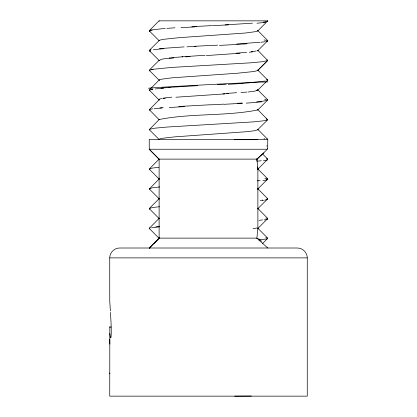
<?xml version="1.0" encoding="UTF-8"?>
<svg xmlns="http://www.w3.org/2000/svg" width="417" height="417" viewBox="0 0 417 417"><rect width="100%" height="100%" fill="white"/><g stroke="black" fill="none" stroke-linecap="round" stroke-linejoin="round"><path stroke-width="0.63" d="M149.244 248.006L159.117 238.128L159.117 159.117L149.244 149.244L149.244 139.367L267.756 139.367L267.73 148.348M267.756 248.006L256.893 238.128L257.878 228.584L257.883 168.677M256.606 101.868L264.185 100.997L267.589 100.132L257.769 109.963C225.477 116.369 191.486 113.106 159.205 119.512L159.174 119.799L149.312 109.681L159.435 99.543M159.456 199.086L149.328 188.958L159.56 178.539M257.769 109.963L257.461 109.384M110.369 310.905L109.749 301.126L109.739 257.883C109.723 252.54 114.274 247.995 119.611 248.006L297.389 248.006C302.726 247.995 307.272 252.54 307.261 257.883L307.261 396.15L109.739 396.15L109.822 327.017M267.693 148.572L267.667 148.671M267.615 148.895L267.625 148.853A8.809 1.069 77.2 0 1 267.313 148.426M257.821 109.671L267.683 119.804L257.518 129.927L254.016 130.797L247.114 131.663L174.572 136.875L162.182 138.319L159.815 138.897L159.138 139.476L149.265 129.645L159.205 119.512M257.247 169.573L257.868 168.994L257.534 168.703M159.169 238.107L159.117 238.237A48.085 3.055 0.1 0 0 159.158 238.31M159.143 198.794L159.252 198.508L149.437 208.344L152.997 207.478L159.518 206.728M149.302 50.363L159.497 40.24L162.932 39.37L179.696 37.634L245.535 33.006L256.163 31.562L257.706 30.983L257.602 30.405L267.74 40.527M257.769 169.281L267.74 159.158L262.788 154.154M257.821 50.363L267.709 60.491L257.529 70.609L254.203 71.479L237.617 73.215L171.721 77.843L160.931 79.287L159.341 79.866L159.372 80.445L149.255 70.327M173.785 57.885C170.183 58.974 161.374 57.822 159.304 60.642L149.317 50.655M149.51 149.031L149.536 149.609L159.273 159.445L159.138 159.153M154.186 243.194L159.31 237.971L149.338 248.277M149.255 30.686L159.039 20.85L267.756 20.85M159.19 60.199L149.39 70.04M149.25 90.004L159.341 79.866M267.756 80.168L257.706 90.286L254.688 91.151L248.209 92.021M257.742 228.594L267.526 218.763M257.706 30.983L267.511 21.142M159.242 218.263L149.25 228.313A58.479 3.086 -0.3 0 1 150.151 227.88M257.815 50.655L267.646 40.814M257.445 189.245L257.774 188.666L267.73 198.8L257.602 208.922L257.716 208.344L267.49 218.185M262.272 243.799L267.641 238.435M257.815 188.958L267.672 179.122M257.529 70.609L267.709 60.491L262.976 61.648L251.003 62.805L171.606 67.434L151.157 69.462M158.986 159.284L149.26 168.994L151.934 168.129L158.856 167.259M267.38 139.773L267.589 139.195L257.779 129.348L257.862 129.64M267.344 199.086L267.73 198.8M149.312 109.681L149.734 109.39M267.683 119.804L264.748 120.675L254.245 121.832L167.123 127.039L154.671 128.196L149.359 129.353M149.312 247.985L149.792 247.698M149.369 188.672L152.419 187.801L159.763 186.936M266.875 159.737L267.563 159.445M150.417 30.107L165.21 28.372M265.952 239.019L258.67 239.999M265.4 81.034L248.245 82.769M155.833 226.864L159.81 226.457M257.232 180.858L260.125 180.566M259.827 42.263L236.71 43.999M159.424 48.627L184.142 46.892M175.896 97.229L224.82 93.903M240.02 53.256L206.347 55.57M252.483 23.164L225.123 24.9M168.708 87.398L197.627 85.662M178.81 106.497L210.111 104.761M195.479 26.49L211.727 25.625M194.426 46.313L210.642 45.443M234.63 139.367L257.883 139.367M149.244 149.244L267.433 149.244L256.888 159.117L257.878 168.656M159.148 159.117L256.955 159.117M159.117 238.128L256.893 238.128M256.893 238.446L257.211 238.446M109.739 257.883L307.261 257.883M109.895 327.017L110.26 327.017M111.089 327.017L109.749 327.017M251.347 396.051L234.63 396.15M266.135 118.939L267.657 119.517M266.599 158.58L267.74 159.158M266.932 138.903L267.589 139.195M266.979 198.221L267.605 198.508M267.089 59.912L267.657 60.199M149.38 109.968L149.938 110.26M149.328 188.958L149.781 189.25M149.265 129.645L149.687 129.932M267.709 178.83L257.868 168.994M267.552 79.876L257.722 70.03L257.831 70.322M257.628 89.707L267.74 99.84M257.586 228.016L267.724 238.149M149.38 169.286L159.221 179.117L159.179 178.83M149.416 30.978L159.247 40.819L159.169 40.527M149.458 90.291L159.252 100.122L159.132 99.835M149.25 208.636L159.31 218.763M149.416 228.599L159.205 238.43M159.117 20.855L159.336 21.147M109.859 344.129L109.739 339.235M256.961 161.217L256.908 159.117A2.622 0.448 21.5 0 0 256.924 158.903M261.621 241.349A17.196 0.928 43.2 0 1 258.629 238.566M110.317 312.416A15.752 1.032 87.2 0 1 111.23 333.808A15.752 1.032 87.2 0 1 109.801 333.464M266.927 145.669A9.111 0.943 86.6 0 1 266.911 146.252M261.647 155.035A13.751 0.396 -42.2 0 1 264.034 152.903M257.357 159.018A18.504 2.132 -44.4 0 1 262.225 154.254M257.69 167.019A9.768 1.652 89.5 0 1 257.529 167.629M256.997 158.924A2.622 0.297 19.6 0 1 256.684 159.023M109.89 373.7A15.752 1.032 87.2 0 1 109.801 372.97M267.495 20.85A59.866 3.169 -0.1 0 1 266.76 21.726M265.89 21.715A58.469 2.945 -1 0 1 263.289 22.153M265.733 22.127A59.761 2.903 -1.2 0 1 256.95 23.222M228.73 24.811A58.25 0.599 -3 0 1 212.446 25.698M191.799 26.761A58.521 0.683 -3 0 1 196.626 26.5M180.983 27.684A59.845 1.11 -2.8 0 1 194.739 26.902M166.899 28.356A58.177 1.887 -2.4 0 1 174.942 27.803M149.25 31.124A59.829 3.133 -0.5 0 1 152.116 30.123M149.87 31.265A58.562 3.06 0.5 0 1 149.536 31.124M264.076 39.949A59.777 2.976 1.1 0 1 266.88 40.517M267.688 40.527A58.458 3.101 0.1 0 1 267.714 40.814A59.84 3.154 -0.3 0 1 265.926 41.695M265.082 41.679A58.307 2.893 -1.1 0 1 260.802 42.268M246.994 43.79A59.798 1.387 -2.7 0 1 219.457 45.406M217.658 45.14A58.463 0.391 -3 0 1 211.085 45.489M186.931 46.845A58.333 0.798 -2.9 0 1 196.136 46.334M153.383 49.759A59.793 2.7 -1.6 0 1 163.938 48.68M149.969 50.071A58.505 3.023 -0.7 0 1 151.069 49.785M149.322 50.947A59.725 3.154 -0.3 0 1 150.735 50.082M150.386 51.234A58.349 3.055 0.5 0 1 149.562 50.942M149.307 70.473A59.548 3.091 -0.6 0 1 153.143 69.477M149.797 70.765A58.557 3.101 0.2 0 1 149.296 70.473M149.354 70.9A59.777 3.127 0.5 0 1 149.244 70.754M266.599 79.59A58.458 3.075 0.4 0 1 267.651 80.022M266.838 80.028A59.793 3.169 0.1 0 1 267.099 81.049M250.064 82.754A58.297 1.866 -2.4 0 1 238.764 83.509M242.83 83.436A59.85 1.538 -2.7 0 1 228.198 84.312M226.264 84.192A58.458 0.704 -3 0 1 217.471 84.672M149.072 88.248A59.772 0.438 -3 0 1 202.62 84.953A59.772 0.438 -3 0 1 267.86 81.914M161.098 88.112A58.26 2.273 -2.1 0 1 170.131 87.414M155.228 88.967A59.767 2.606 -1.7 0 1 163.667 88.154M151.209 89.28A58.5 2.94 -1 0 1 152.831 88.993M149.276 90.296A59.855 3.117 -0.6 0 1 152.81 89.295M149.833 90.583A58.166 3.07 0.3 0 1 149.312 90.291M264.68 99.256A59.767 2.929 1.2 0 1 266.161 99.543M267.109 99.554A58.255 3.081 0.3 0 1 267.709 100.132M261.548 101.805A59.772 2.486 -1.9 0 1 246.186 103.119M242.053 103.02A58.463 1.694 -2.5 0 1 237.247 103.322M242.616 103.213A59.855 1.36 -2.7 0 1 224.2 104.297M223.804 104.141A58.297 0.584 -3 0 1 210.444 104.855M169.208 107.57A59.793 1.71 -2.6 0 1 184.455 106.606M159.893 107.94A58.458 2.419 -1.9 0 1 163.156 107.654M154.123 108.795A59.803 2.716 -1.6 0 1 162.104 107.967M150.047 109.39A58.323 2.966 -0.9 0 1 152.758 108.811M263.951 138.741A59.793 2.794 1.4 0 1 264.847 138.882M267.688 159.727A59.845 3.096 -0.7 0 1 263.398 160.774M261.287 160.748A58.521 2.658 -1.6 0 1 257.539 161.139M149.369 169.719A59.787 3.169 0.1 0 1 150.031 169.005M264.884 178.413A59.782 3.117 0.5 0 1 267.75 179.419M267.313 179.409A58.531 3.07 -0.4 0 1 266.39 179.701M267.354 179.691A59.563 3.07 -0.7 0 1 262.903 180.597M267.75 199.081A59.568 3.117 -0.5 0 1 264.519 200.124M262.684 200.097A58.526 2.81 -1.3 0 1 260.213 200.389M263.565 200.353A59.787 2.737 -1.5 0 1 262.413 200.509M149.567 209.219A59.824 3.169 -0.1 0 1 150.125 208.349M265.801 218.039A59.787 3.086 0.7 0 1 267.594 218.617M267.745 218.617A58.531 3.101 -0.1 0 1 267.38 218.909M267.771 218.904A59.84 3.122 -0.5 0 1 264.196 219.941M262.595 219.915A58.187 2.742 -1.4 0 1 258.957 220.332M151.486 227.864A59.86 2.883 -1.3 0 1 159.08 226.895M149.406 228.891A59.876 3.174 0.1 0 1 149.583 228.313M265.78 237.721A59.777 3.122 0.5 0 1 267.724 238.441A58.333 3.086 -0.3 0 1 266.432 239.019M159.768 238.097A50.316 3.185 -0.3 0 1 159.273 237.841M256.757 227.948A49.712 3.07 -0.9 0 1 253.03 228.672M159.388 218.482A49.967 3.174 -0.1 0 1 159.143 218.044M159.112 99.548A49.868 3.133 -0.6 0 1 161.718 98.511M163.276 98.532A48.815 2.815 -1.5 0 1 165.314 98.24M162.541 98.276A49.837 2.742 -1.8 0 1 171.809 97.156M228.672 93.502A48.935 1.032 -3.4 0 1 222.991 93.888M236.658 92.683A49.904 1.444 -3.2 0 1 226.749 93.403M247.015 92.032A48.57 2.158 -2.6 0 1 240.937 92.595M257.831 89.707A49.837 3.164 -0.1 0 1 256.669 90.275M169.229 57.953A49.873 2.127 -2.7 0 1 182.844 56.785M185.669 56.879A48.82 1.371 -3.3 0 1 189.996 56.576M182.015 56.837A49.936 1.001 -3.5 0 1 205.096 55.289M246.635 52.292A49.915 2.132 -2.7 0 1 236.126 53.194M252.65 51.817A48.935 2.643 -1.9 0 1 249.277 52.24M256.168 50.957A49.904 2.898 -1.5 0 1 251.112 51.791M257.868 50.363A48.575 3.07 -0.4 0 1 257.096 50.942"/></g></svg>
